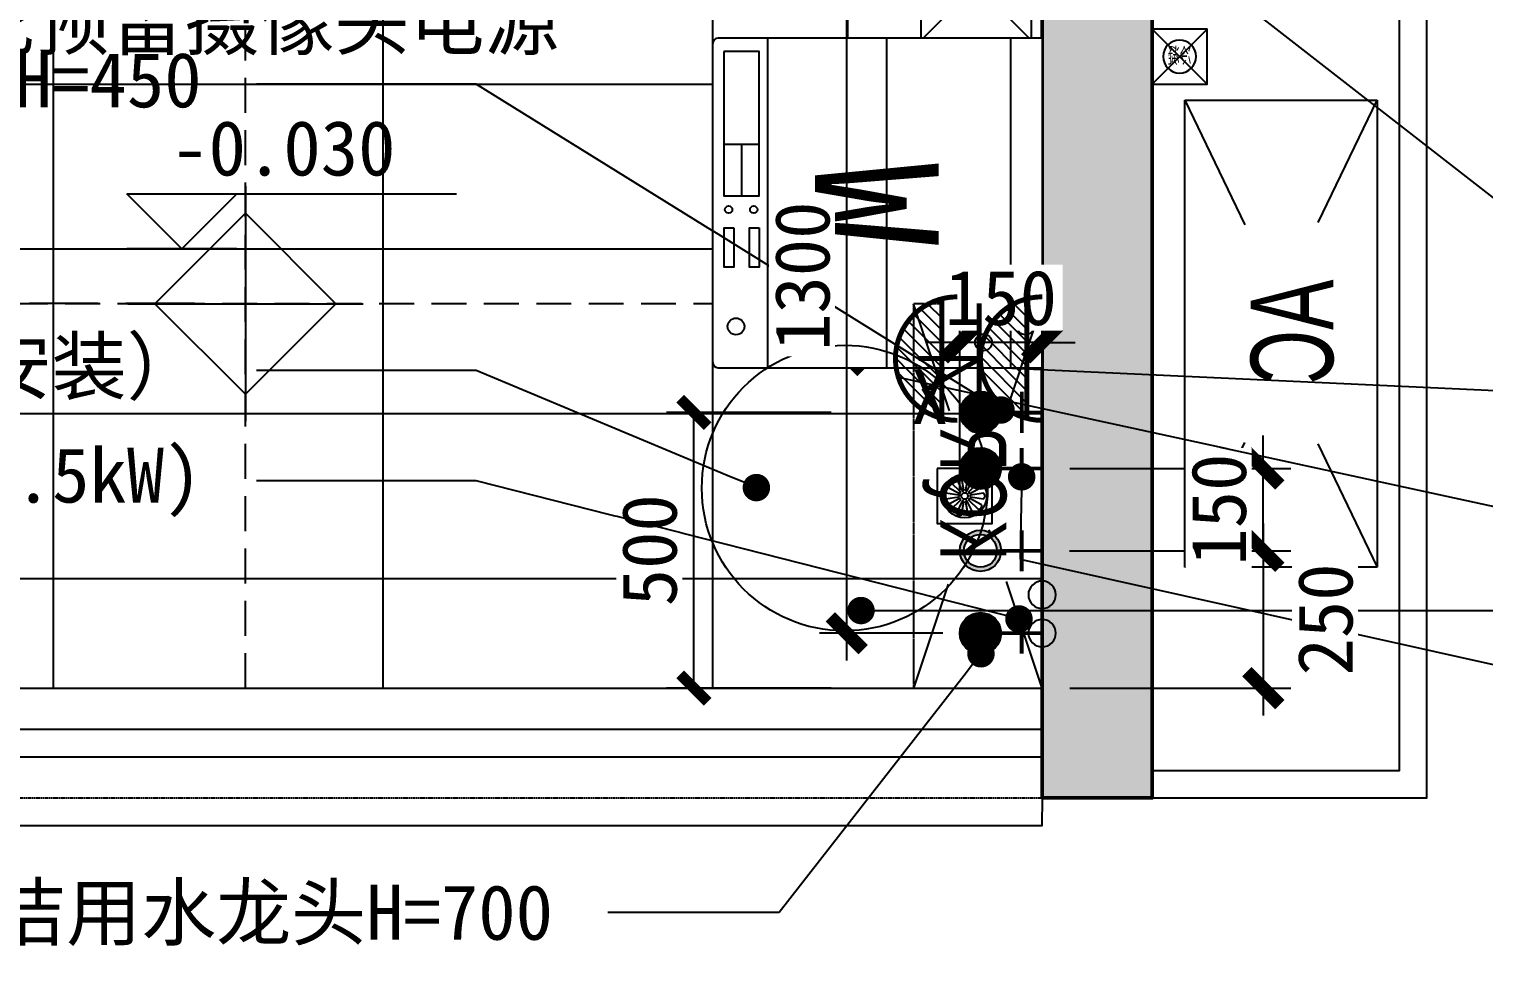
# Model space of a CAD drawing. Header units: millimetres. Extents: x -102565 to 103504, y -132507 to -120.
# Drawn here: x 29115 to 31762, y -31306 to -29617 of the extents above; entities that cross this region are included whole.
import ezdxf
from ezdxf import colors
from ezdxf.entities.mleader import LeaderData, LeaderLine
from ezdxf.enums import TextEntityAlignment as Align
from ezdxf.math import Vec2, Vec3

# ---------------------------------------------------------------- set-up
doc = ezdxf.new("R2010")
doc.units = ezdxf.units.MM
doc.header["$LTSCALE"] = 10
for name, pattern in [('A02-G-MAIN-洋房4号户型_设计区$0$A02-G-MAIN-B户型报建_设计区$0$DASH', [0.35, 0.25, -0.1]), ('A02-G-MAIN-洋房4号户型_设计区$0$HIDDEN2', [0.1875, 0.125, -0.0625]), ('DASH', [0.35, 0.25, -0.1]), ('HIDDEN', [9.525, 6.35, -3.175])]:
    doc.linetypes.add(name, pattern=pattern)
doc.layers.get('Defpoints').update_dxf_attribs({"color": 9})
for name, color, linetype in [('-B10  平         面  LESS', 3, 'Continuous'), ('-B12  平         地  LESS', 1, 'Continuous'), ('-B1234平 地 天 间  LESS', 7, 'Continuous'), ('-B20  地         面  LESS', 8, 'Continuous'), ('-B21  地 面 注 释  LESS', 1, 'Continuous'), ('-B31  天 花 点 位 LESS', 2, 'Continuous'), ('-B33  天花造型注释  LESS', 1, 'Continuous'), ('-B50  强 电 插 座  LESS', 2, 'Continuous'), ('-B56  综合点位注释  LESS', 4, 'Continuous'), ('-B60  给   排   水  LESS', 2, 'Continuous'), ('-B61  给排水注释  LESS', 2, 'Continuous'), ('A02-G-MAIN-洋房4号户型_设计区$0$A02-G-MAIN-E户型报建_设计区$0$A_EQPM_SMAL(空调室内外机)', 1, 'Continuous'), ('A02-G-MAIN-洋房4号户型_设计区$0$A_FLOR_BORD(边缘)', 7, 'Continuous'), ('A02-G-MAIN-洋房4号户型_设计区$0$A_HDWR(配件)', 1, 'Continuous'), ('A02-G-MAIN-洋房4号户型_设计区$0$SS_3_3F~6F$0$SS_2F~7F(_GS平层 户型放大)$0$S_MINI_EQPM（小型设备）', 80, 'Continuous'), ('A02-G-MAIN-洋房4号户型_设计区$0$SS_3_3F~6F$0$SS_2F~7F(_GS平层 户型放大)$0$S_WSD_NOTE（给排水文字说明）', 210, 'Continuous'), ('A21-G-BASE-D户型放大图_设计区$0$S_COCR_PIPE（冷凝水管）', 30, 'A21-G-BASE-D户型放大图_设计区$0$空调冷凝水管'), ('A21-G-BASE-D户型放大图_设计区$0$S_WAST_GRAV_PIPE（重力废水管）', 20, 'A21-G-BASE-D户型放大图_设计区$0$废水管'), ('A21-G-BASE-D户型放大图_设计区$0$S_WSD_VERT_PIPE（给排水立管）', 210, 'Continuous'), ('C天-LITEDIM', 3, 'Continuous'), ('S10-G-WACO-D户型COSF_设计区$0$G_COL_HATCH（墙柱填充）', 252, 'Continuous'), ('连线图', 4, 'Continuous')]:
    doc.layers.add(name, color=color, linetype=linetype)
doc.layers.add('S10-G-WACO-D户型COSF_设计区$0$G_COL（墙柱）', color=4, linetype='Continuous', lineweight=50)
doc.styles.add('A02-G-MAIN-洋房4号户型_设计区$0$A02-G-MAIN-E户型报建_设计区$0$HZ', font='hysz.shx', dxfattribs={"width": 0.65, "bigfont": 'hyfs.shx'})
doc.styles.add('A02-G-MAIN-洋房4号户型_设计区$0$SS_3_3F~6F$0$SS_2F~7F(_GS平层 户型放大)$0$5字项大样$0$1a#2户型$0$HZ', font='_hysz.shx', dxfattribs={"width": 0.7, "bigfont": '_hyfs.shx'})
doc.styles.add('A02-G-MAIN-洋房4号户型_设计区$0$YS4', font='simhei.ttf')
doc.styles.add('A21-G-BASE-D户型放大图_设计区$0$HZ', font='hysz.shx', dxfattribs={"width": 0.65, "bigfont": 'hyfs.shx'})
doc.styles.add('DS数字英文', font='simhei.ttf')
doc.styles.add('LESS标准文字', font='simhei.ttf', dxfattribs={"height": 2})
doc.styles.get("Standard").update_dxf_attribs({"font": 'arial.ttf'})
doc.linetypes.add('A21-G-BASE-D户型放大图_设计区$0$废水管', pattern='A,2,-0.1,["F",A21-G-BASE-D户型放大图_设计区$0$HZ,S=0.12,R=0,X=-0.055,Y=-0.06],-0.1', length=2.2)
doc.linetypes.add('A21-G-BASE-D户型放大图_设计区$0$空调冷凝水管', pattern='A,2,-0.1,["N",A21-G-BASE-D户型放大图_设计区$0$HZ,S=0.12,R=0,X=-0.06,Y=-0.06],-0.1', length=2.2)
doc.dimstyles.new('AD-DIM_50(LESS)', dxfattribs={"dimscale": 50, "dimtxt": 2, "dimasz": 1.2, "dimexe": 1, "dimexo": 1, "dimgap": 0.6, "dimtad": 1, "dimdec": 0, "dimzin": 0, "dimdsep": 46, "dimtxsty": 'DS数字英文', "dimblk": 'ARCHTICK', "dimcen": 0.09, "dimdle": 1, "dimclrd": 1, "dimclre": 1, "dimclrt": 3, "dimadec": 0, "dimazin": 0, "dimtfac": 1, "dimtdec": 0, "dimtix": 1, "dimtmove": 2, "dimatfit": 3, "dimldrblk": 'ARCHTICK', "dimfxl": 1, "dimtolj": 1, "dimtzin": 0, "dimarcsym": 0})
doc.dimstyles.new('标准注释（LESS）', dxfattribs={"dimtxt": 2, "dimasz": 1, "dimexe": 1, "dimexo": 0, "dimgap": 0.6, "dimtad": 1, "dimdec": 0, "dimrnd": 5, "dimzin": 12, "dimtxsty": 'LESS标准文字', "dimblk": 'ARCHTICK', "dimcen": 0, "dimclrd": 1, "dimclre": 1, "dimclrt": 3, "dimadec": 0, "dimazin": 0, "dimtfac": 1, "dimtdec": 0, "dimtix": 1, "dimtofl": 0, "dimtmove": 2, "dimatfit": 3, "dimldrblk": 'DOT', "dimfxl": 4, "dimfxlon": 1, "dimtfill": 1, "dimtolj": 1, "dimarcsym": 0})
pattern_1 = [(315, (-4.5, 2.34), (0.224506, 0.224506), [])]

# ---------------------------------------------------------------- blocks, each defined once
blk = doc.blocks.new('_TagSlot')
at = {"color": 2, "transparency": 16777216}
blk.add_lwpolyline([(2, -2), (12, -2, 1), (12, 2), (2, 2, 1)], format="xyb", close=True, dxfattribs=at)
at = {"color": 3, "transparency": 16777216, "style": 'LESS标准文字'}
for tag, p in [('材料编号', (7, 0.4)), ('工艺', (7, -3.5)), ('尺寸1', (7, -6.5)), ('尺寸2', (7, -9.5)), ('尺寸3', (7, -12.5)), ('备用', (7, -15.5))]:
    blk.add_attdef(tag, text='', height=2, dxfattribs=at).set_placement(p, align=Align.MIDDLE_CENTER)
blk = doc.blocks.new('_Dot')
at = {"color": 0, "linetype": 'ByBlock', "lineweight": -2}
blk.add_line((-0.5, 0), (-1, 0), dxfattribs=at)
at = {"color": 0, "linetype": 'ByBlock', "const_width": 0.5}
blk.add_lwpolyline([(-0.25, 0, 1), (0.25, 0, 1)], format="xyb", close=True, dxfattribs=at)
blk = doc.blocks.new('A$C4EE6559C')
at = {"color": 1, "linetype": 'Continuous'}
for p, q in [((214, 428.1, 0), (214, 0, 0)), ((0, 214, 0), (428.1, 214, 0))]:
    blk.add_line(p, q, dxfattribs=at)
at = {"elevation": 0}
blk.add_lwpolyline([(378.8, 214), (214, 378.8), (49.3, 214), (214, 49.3)], close=True, dxfattribs=at)
blk = doc.blocks.new('*U250')
at = {"lineweight": -2}
h = blk.add_hatch(dxfattribs=at)
h.set_pattern_fill('ANSI31', color=8, scale=0.1, angle=-90)
h.set_pattern_definition(pattern_1)
h.paths.add_polyline_path([(-1.591, -1.591, 0.134132), (-0.561, -2.179), (-0.561, 2.179, 0.134132), (-1.591, 1.591, 0.198912), (-2.25, 0, 0.198912)])
at = {"color": 2, "const_width": 0.18}
blk.add_lwpolyline([(0, 2.25, 0.198912), (-1.591, 1.591, 0.198912), (-2.25, 0, 0.198912), (-1.591, -1.591, 0.198912), (0, -2.25)], format="xyb", dxfattribs=at)
for points in [[(-0.561, 2.179), (-0.561, -2.179)], [(-2.297, 2.015), (-2.297, -1.985)], [(-2.25, 0), (-4.5, 0)], [(-2.271, 0), (-4.276, -1.157), (-3.932, -1.753)]]:
    blk.add_lwpolyline(points, dxfattribs=at)
at = {"color": 3, "style": 'LESS标准文字'}
for tag, p in [('安装高度', (-4.479, 3.782)), ('插座文字', (-4.101, -1.386))]:
    blk.add_attdef(tag, text='', height=2, dxfattribs=at).set_placement(p, align=Align.MIDDLE_CENTER)
blk = doc.blocks.new('_ArchTick')
at = {"color": 0, "linetype": 'ByBlock', "const_width": 0.4}
blk.add_lwpolyline([(-0.5, -0.5), (0.5, 0.5)], dxfattribs=at)
blk = doc.blocks.new('*D1214')
at = {"layer": '-B56  综合点位注释  LESS', "color": 1, "lineweight": -2, "transparency": 16777216}
for p, q in [((30804.2, -29416.7), (30554.2, -29416.7)), ((30604.2, -29416.7), (30604.2, -30216.7)), ((30785.4, -30216.7), (30554.2, -30216.7))]:
    blk.add_line(p, q, dxfattribs=at)
at = {"layer": 'Defpoints', "color": 0, "transparency": 16777216}
for p in [(30804.2, -29416.7), (30604.2, -30216.7), (30785.4, -30216.7)]:
    blk.add_point(p, dxfattribs=at)
at = {"layer": '-B56  综合点位注释  LESS', "color": 1, "lineweight": -2, "transparency": 16777216, "xscale": 50, "yscale": 50, "zscale": 50}
for p, rotation in [((30604.2, -29416.7), 90), ((30604.2, -30216.7), 270)]:
    blk.add_blockref('_ArchTick', p, dxfattribs=dict(at, rotation=rotation))
at = {"layer": '-B56  综合点位注释  LESS', "color": 3, "transparency": 16777216, "insert": (30523.6, -29816.7), "char_height": 100, "attachment_point": 5, "rotation": 90, "style": 'LESS标准文字', "bg_fill": 3, "box_fill_scale": 1.1, "bg_fill_color": 256, "bg_fill_true_color": 13158600, "bg_fill_transparency": 0}
blk.add_mtext('\\A1;800', dxfattribs=at)
blk = doc.blocks.new('A$C173B577F')
at = {"color": 8, "const_width": 0.744}
blk.add_lwpolyline([(-2.25, -0.372, 1), (-2.25, 0.372, 1)], format="xyb", close=True, dxfattribs=at)
at = {"color": 2, "const_width": 0.135}
for points in [[(-0.75, 0.75), (-0.75, -0.75)], [(-1.5, 0), (0, 0)]]:
    blk.add_lwpolyline(points, dxfattribs=at)
at = {"color": 8}
blk.add_circle((-2.25, 0), 0.75, dxfattribs=at)
blk = doc.blocks.new('*U699')
at = {"color": 1}
for p, q in [((-2, 2), (10, 2)), ((0, 0), (-2, 2)), ((0, 0), (2, 2)), ((2, 0), (-2, 0))]:
    blk.add_line(p, q, dxfattribs=at)
at = {"color": 3, "style": 'LESS标准文字'}
blk.add_attdef('%%P0.000', text='', height=2, dxfattribs=at).set_placement((3.697, 2.667), align=Align.CENTER)
blk = doc.blocks.new('A02-G-MAIN-洋房4号户型_设计区$0$A02-G-MAIN-E户型报建_设计区$0$A$C70B335D5')
at = {"layer": '-B1234平 地 天 间  LESS', "color": 1}
for p, q in [((-850, 186), (-850, -164)), ((0, 186), (-850, 186)), ((-850, 186), (-623.2, 77)), ((0, 186), (-226.8, 77)), ((0, -164), (0, 186)), ((-627.8, -56.6), (-850, -164)), ((-224.5, -55.8), (0, -164)), ((-850, -164), (0, -164))]:
    blk.add_line(p, q, dxfattribs=at)
at = {"layer": '-B1234平 地 天 间  LESS', "color": 1, "style": 'A02-G-MAIN-洋房4号户型_设计区$0$A02-G-MAIN-E户型报建_设计区$0$HZ', "width": 0.7}
blk.add_text('AC', height=150, rotation=360, dxfattribs=at).set_placement((-523.7, -84))
blk = doc.blocks.new('*D1040')
at = {"layer": '-B61  给排水注释  LESS', "color": 1, "lineweight": -2, "transparency": 16777216}
for p, q in [((30602.8, -30766.7), (30602.8, -29366.7)), ((30688.5, -29416.7), (30552.8, -29416.7)), ((30777.4, -30716.7), (30552.8, -30716.7))]:
    blk.add_line(p, q, dxfattribs=at)
at = {"layer": 'Defpoints', "color": 0, "linetype": 'Continuous', "transparency": 16777216}
for p in [(30602.8, -29416.7), (30738.5, -29416.7), (30827.4, -30716.7)]:
    blk.add_point(p, dxfattribs=at)
at = {"layer": '-B61  给排水注释  LESS', "color": 1, "linetype": 'Continuous', "lineweight": -2, "transparency": 16777216, "xscale": 60, "yscale": 60, "zscale": 60}
for p, rotation in [((30602.8, -29416.7), 90), ((30602.8, -30716.7), 270)]:
    blk.add_blockref('_ArchTick', p, dxfattribs=dict(at, rotation=rotation))
at = {"layer": '-B61  给排水注释  LESS', "color": 3, "linetype": 'Continuous', "transparency": 16777216, "insert": (30522.2, -30066.7), "char_height": 100, "attachment_point": 5, "rotation": 90, "style": 'DS数字英文', "bg_fill": 3, "box_fill_scale": 1.1, "bg_fill_color": 256, "bg_fill_true_color": 13158600, "bg_fill_transparency": 0}
blk.add_mtext('\\A1;1300', dxfattribs=at)
blk = doc.blocks.new('S10-G-WACO-D户型COSF_设计区')
at = {"layer": 'S10-G-WACO-D户型COSF_设计区$0$G_COL_HATCH（墙柱填充）'}
h = blk.add_hatch(color=0, dxfattribs=at)
h.dxf.hatch_style = 1
h.paths.add_polyline_path([(30750, 11900), (29900, 11900), (29900, 11700), (30550, 11700), (30550.3, 10100), (30750.3, 10100)])
at = {"layer": 'S10-G-WACO-D户型COSF_设计区$0$G_COL（墙柱）', "color": 0}
blk.add_lwpolyline([(30750, 11900), (29900, 11900), (29900, 11700), (30550, 11700), (30550, 11700), (30550.3, 10100), (30750.3, 10100)], close=True, dxfattribs=at)
blk = doc.blocks.new('A21-G-BASE-D户型放大图_设计区$0$废水立管100')
at = {"layer": 'A21-G-BASE-D户型放大图_设计区$0$S_WSD_VERT_PIPE（给排水立管）'}
blk.add_circle((0, 0), 55, dxfattribs=at)
at = {"layer": 'Defpoints', "color": 252}
blk.add_lwpolyline([(100, -100), (100, 100), (-100, 100), (-100, -100)], close=True, dxfattribs=at)
for points in [[(-100, 100), (100, -100)], [(100, 100), (-100, -100)]]:
    blk.add_lwpolyline(points, dxfattribs=at)
at = {"layer": 'Defpoints', "color": 252, "style": 'A21-G-BASE-D户型放大图_设计区$0$HZ', "width": 0.7}
blk.add_text('废', height=62.5, dxfattribs=at).set_placement((-0.8, -30.9), align=Align.CENTER)
blk = doc.blocks.new('A21-G-BASE-D户型放大图_设计区$0$冷凝水立管DN50')
at = {"layer": 'A21-G-BASE-D户型放大图_设计区$0$S_WSD_VERT_PIPE（给排水立管）'}
blk.add_circle((0, 0), 30, dxfattribs=at)
at = {"layer": 'Defpoints', "color": 252}
blk.add_lwpolyline([(-50, 50), (50, 50), (50, -50), (-50, -50), (-50, 50), (50, -50), (50, 50), (-50, -50)], dxfattribs=at)
at = {"layer": 'Defpoints', "color": 252, "style": 'A21-G-BASE-D户型放大图_设计区$0$HZ', "width": 0.7}
blk.add_text('冷凝', height=32, dxfattribs=at).set_placement((0.1, -15.3), align=Align.CENTER)
blk = doc.blocks.new('A$C322362D0')
at = {"color": 1}
blk.add_lwpolyline([(0, 0), (100, 0), (100, 100), (0, 100)], close=True, dxfattribs=at)
at = {"color": 8}
for points in [[(33.9, 80.5, 0.583908), (26, 74.8), (42.5, 57.4, 0.513659), (45.2, 59.4), (33.9, 80.5)], [(66.1, 80.5), (54.8, 59.4, 0.513659), (57.5, 57.4), (74, 74.8, 0.583908), (66.1, 80.5)], [(16, 55.9), (39.6, 51.6, 0.513659), (40.6, 54.8), (19, 65.2, 0.583908), (16, 55.9)], [(81, 65.2), (59.4, 54.8, 0.513659), (60.4, 51.6), (84, 55.9, 0.583908), (81, 65.2)], [(16, 44.1, 0.583908), (19, 34.8), (40.6, 45.2, 0.513659), (39.6, 48.4), (16, 44.1)], [(33.9, 19.5), (45.2, 40.6, 0.513659), (42.5, 42.6), (26, 25.2, 0.583908), (33.9, 19.5)], [(66.1, 19.5, 0.583908), (74, 25.2), (57.5, 42.6, 0.513659), (54.8, 40.6), (66.1, 19.5)], [(81, 34.8, 0.583908), (84, 44.1), (60.4, 48.4, 0.513659), (59.4, 45.2), (81, 34.8)]]:
    blk.add_lwpolyline(points, format="xyb", dxfattribs=at)
for points in [[(45.1, 84.2), (48.3, 60.4, 0.513659), (51.7, 60.4), (54.9, 84.2, 0.583908)], [(45.1, 15.8, 0.583908), (54.9, 15.8), (51.7, 39.6, 0.513659), (48.3, 39.6)]]:
    blk.add_lwpolyline(points, format="xyb", close=True, dxfattribs=at)
for radius in [40, 6]:
    blk.add_circle((50, 50), radius, dxfattribs=at)
blk = doc.blocks.new('A02-G-MAIN-洋房4号户型_设计区$0$SS_3_3F~6F$0$SS_2F~7F(_GS平层 户型放大)$0$RS')
at = {"layer": 'A02-G-MAIN-洋房4号户型_设计区$0$A_HDWR(配件)'}
for p, q in [((6200, 0), (6394.2, -64.9)), ((6900, 0), (6711.5, -63)), ((6389.5, -170.7), (6200, -234)), ((6704.7, -168.7), (6900, -234))]:
    blk.add_line(p, q, dxfattribs=at)
at = {"layer": 'A02-G-MAIN-洋房4号户型_设计区$0$A_HDWR(配件)', "linetype": 'A02-G-MAIN-洋房4号户型_设计区$0$HIDDEN2'}
blk.add_lwpolyline([(6900, -234), (6200, -234), (6200, 0), (6900, 0)], close=True, dxfattribs=at)
at = {"layer": 'A02-G-MAIN-洋房4号户型_设计区$0$A_HDWR(配件)'}
for centre in [(6300, 0, 0), (6370, 0, 0)]:
    blk.add_circle(centre, 25, dxfattribs=at)
at = {"layer": 'A02-G-MAIN-洋房4号户型_设计区$0$SS_3_3F~6F$0$SS_2F~7F(_GS平层 户型放大)$0$S_MINI_EQPM（小型设备）'}
blk.add_line((6483.6, -94.8), (6488.2, -96.3), dxfattribs=at)
at = {"layer": 'A02-G-MAIN-洋房4号户型_设计区$0$SS_3_3F~6F$0$SS_2F~7F(_GS平层 户型放大)$0$S_WSD_NOTE（给排水文字说明）', "style": 'A02-G-MAIN-洋房4号户型_设计区$0$SS_3_3F~6F$0$SS_2F~7F(_GS平层 户型放大)$0$5字项大样$0$1a#2户型$0$HZ', "width": 0.7}
blk.add_text('KQR', height=120, rotation=360, dxfattribs=at).set_placement((6432.7, -185.2, 0))
blk = doc.blocks.new('*D1269')
at = {"layer": '-B61  给排水注释  LESS', "color": 1, "lineweight": -2, "transparency": 16777216}
for p, q in [((30574.5, -30314.7), (30274.5, -30314.7)), ((30324.5, -30816.7), (30324.5, -30314.7)), ((30574.5, -30816.7), (30274.5, -30816.7))]:
    blk.add_line(p, q, dxfattribs=at)
at = {"layer": 'Defpoints', "color": 0, "transparency": 16777216}
for p in [(30324.5, -30314.7), (31058.2, -30314.7, 0.1), (30958.2, -30816.7, 0.1)]:
    blk.add_point(p, dxfattribs=at)
at = {"layer": '-B61  给排水注释  LESS', "color": 1, "lineweight": -2, "transparency": 16777216, "xscale": 50, "yscale": 50, "zscale": 50}
for p, rotation in [((30324.5, -30314.7), 90), ((30324.5, -30816.7), 270)]:
    blk.add_blockref('_ArchTick', p, dxfattribs=dict(at, rotation=rotation))
at = {"layer": '-B61  给排水注释  LESS', "color": 3, "transparency": 16777216, "insert": (30244, -30565.7), "char_height": 100, "attachment_point": 5, "rotation": 90, "style": 'LESS标准文字', "bg_fill": 3, "box_fill_scale": 1.1, "bg_fill_color": 256, "bg_fill_true_color": 13158600, "bg_fill_transparency": 0}
blk.add_mtext('\\A1;500', dxfattribs=at)
blk = doc.blocks.new('*D1062')
at = {"layer": '-B61  给排水注释  LESS', "color": 1, "lineweight": -2, "transparency": 16777216}
for p, q in [((30808.3, -30466.9), (30808.3, -30137.1)), ((30958.3, -30473.3), (30958.3, -30137.1)), ((30808.3, -30187.1), (30748.3, -30187.1)), ((30958.3, -30187.1), (30808.3, -30187.1)), ((30958.3, -30187.1), (31018.3, -30187.1))]:
    blk.add_line(p, q, dxfattribs=at)
at = {"layer": 'Defpoints', "color": 0, "linetype": 'Continuous', "transparency": 16777216}
for p in [(30808.3, -30187.1), (30808.3, -30516.9), (30958.3, -30523.3)]:
    blk.add_point(p, dxfattribs=at)
at = {"layer": '-B61  给排水注释  LESS', "color": 1, "linetype": 'Continuous', "lineweight": -2, "transparency": 16777216, "xscale": 60, "yscale": 60, "zscale": 60}
blk.add_blockref('_ArchTick', (30808.3, -30187.1), dxfattribs=at)
at = {"layer": '-B61  给排水注释  LESS', "color": 1, "linetype": 'Continuous', "lineweight": -2, "transparency": 16777216, "xscale": 60, "yscale": 60, "zscale": 60, "rotation": 180}
blk.add_blockref('_ArchTick', (30958.3, -30187.1), dxfattribs=at)
at = {"layer": '-B61  给排水注释  LESS', "color": 3, "linetype": 'Continuous', "transparency": 16777216, "insert": (30883.3, -30106.5), "char_height": 100, "attachment_point": 5, "style": 'DS数字英文', "bg_fill": 3, "box_fill_scale": 1.1, "bg_fill_color": 256, "bg_fill_true_color": 13158600, "bg_fill_transparency": 0}
blk.add_mtext('\\A1;150', dxfattribs=at)
blk = doc.blocks.new('A$C5BDF0F71')
h = blk.add_hatch(color=8)
h.dxf.hatch_style = 1
edge = h.paths.add_edge_path(flags=17)
edge.add_arc((-2.25, 0), 0.6, 0, 360)
edge = h.paths.add_edge_path()
edge.add_arc((-2.25, 0), 0.75, 0, 360)
at = {"color": 2, "const_width": 0.135}
for points in [[(-0.75, 0.75), (-0.75, -0.75)], [(-1.5, 0), (0, 0)]]:
    blk.add_lwpolyline(points, dxfattribs=at)
at = {"color": 8}
for radius in [0.75, 0.6]:
    blk.add_circle((-2.25, 0), radius, dxfattribs=at)
blk = doc.blocks.new('*D1102')
at = {"layer": '-B60  给   排   水  LESS', "color": 1, "lineweight": -2, "transparency": 16777216}
for p, q in [((31360.7, -30516.7), (31360.7, -30866.7)), ((31008.3, -30566.7), (31410.7, -30566.7)), ((31008.5, -30816.7), (31410.7, -30816.7))]:
    blk.add_line(p, q, dxfattribs=at)
at = {"layer": 'Defpoints', "color": 0, "linetype": 'Continuous', "transparency": 16777216}
for p in [(30958.3, -30566.7), (30958.5, -30816.7), (31360.7, -30816.7)]:
    blk.add_point(p, dxfattribs=at)
at = {"layer": '-B60  给   排   水  LESS', "color": 3, "linetype": 'Continuous', "transparency": 16777216, "insert": (31474, -30691.7), "char_height": 100, "attachment_point": 5, "rotation": 90, "style": 'DS数字英文', "bg_fill": 3, "box_fill_scale": 1.1, "bg_fill_color": 256, "bg_fill_true_color": 13158600, "bg_fill_transparency": 0}
blk.add_mtext('\\A1;250', dxfattribs=at)
at = {"layer": '-B60  给   排   水  LESS', "color": 1, "linetype": 'Continuous', "lineweight": -2, "transparency": 16777216, "xscale": 60, "yscale": 60, "zscale": 60}
for p, rotation in [((31360.7, -30566.7), 90), ((31360.7, -30816.7), 270)]:
    blk.add_blockref('_ArchTick', p, dxfattribs=dict(at, rotation=rotation))
blk = doc.blocks.new('*D1103')
at = {"layer": '-B60  给   排   水  LESS', "color": 1, "lineweight": -2, "transparency": 16777216}
for p, q in [((31360.7, -30416.7), (31360.7, -30356.7)), ((31008.5, -30416.7), (31410.7, -30416.7)), ((31360.7, -30566.7), (31360.7, -30416.7)), ((31008.5, -30566.7), (31410.7, -30566.7)), ((31360.7, -30566.7), (31360.7, -30626.7))]:
    blk.add_line(p, q, dxfattribs=at)
at = {"layer": 'Defpoints', "color": 0, "linetype": 'Continuous', "transparency": 16777216}
for p in [(30958.5, -30416.7), (31360.7, -30416.7), (30958.5, -30566.7)]:
    blk.add_point(p, dxfattribs=at)
at = {"layer": '-B60  给   排   水  LESS', "color": 1, "linetype": 'Continuous', "lineweight": -2, "transparency": 16777216, "xscale": 60, "yscale": 60, "zscale": 60}
for p, rotation in [((31360.7, -30416.7), 270), ((31360.7, -30566.7), 90)]:
    blk.add_blockref('_ArchTick', p, dxfattribs=dict(at, rotation=rotation))
at = {"layer": '-B60  给   排   水  LESS', "color": 3, "linetype": 'Continuous', "transparency": 16777216, "insert": (31280.1, -30491.7), "char_height": 100, "attachment_point": 5, "rotation": 90, "style": 'DS数字英文', "bg_fill": 3, "box_fill_scale": 1.1, "bg_fill_color": 256, "bg_fill_true_color": 13158600, "bg_fill_transparency": 0}
blk.add_mtext('\\A1;150', dxfattribs=at)
blk = doc.blocks.new('*U1110')
at = {"lineweight": -2}
h = blk.add_hatch(dxfattribs=at)
h.set_pattern_fill('ANSI31', color=8, scale=0.1, angle=-90)
h.set_pattern_definition(pattern_1)
h.paths.add_polyline_path([(-1.591, -1.591, 0.134132), (-0.561, -2.179), (-0.561, 2.179, 0.134132), (-1.591, 1.591, 0.198912), (-2.25, 0, 0.198912)])
at = {"color": 2, "const_width": 0.18}
blk.add_lwpolyline([(0, 2.25, 0.198912), (-1.591, 1.591, 0.198912), (-2.25, 0, 0.198912), (-1.591, -1.591, 0.198912), (0, -2.25)], format="xyb", dxfattribs=at)
blk.add_lwpolyline([(-0.561, 2.179), (-0.561, -2.179)], dxfattribs=at)
at = {"color": 3, "style": 'LESS标准文字'}
for tag, p in [('安装高度', (-4.479, 3.782)), ('插座文字', (-4.101, -1.386))]:
    blk.add_attdef(tag, text='', height=2, dxfattribs=at).set_placement(p, align=Align.MIDDLE_CENTER)

msp = doc.modelspace()

# ---------------------------------------------------------------- linework, layer by layer
at = {"layer": '-B1234平 地 天 间  LESS'}
msp.add_line((30958.5, -29416.7), (30958.5, -30816.7), dxfattribs=at)
msp.add_lwpolyline([(30958.5, -31016.7), (31158.5, -31016.7), (31158.5, -29416.7), (31658.5, -29416.7)], dxfattribs=at)
at = {"layer": '-B20  地         面  LESS', "color": 8, "linetype": 'Continuous'}
for p, q in [((29158.5, -29416.7), (29158.5, -30816.7)), ((29758.5, -29416.7), (29758.5, -30816.7)), ((30358.5, -29416.7), (30358.5, -30816.7)), ((30958.5, -29416.7), (30958.5, -31016.9)), ((25108.5, -30316.9), (30958.5, -30316.9)), ((25108.5, -30616.9), (30958.5, -30616.9))]:
    msp.add_line(p, q, dxfattribs=at)
at = {"layer": 'A02-G-MAIN-洋房4号户型_设计区$0$A_FLOR_BORD(边缘)'}
msp.add_line((25033.5, -30816.7), (30958.5, -30816.7), dxfattribs=at)
at = {"layer": 'A02-G-MAIN-洋房4号户型_设计区$0$A_FLOR_BORD(边缘)', "linetype": 'A02-G-MAIN-洋房4号户型_设计区$0$A02-G-MAIN-B户型报建_设计区$0$DASH'}
msp.add_line((25083.6, -31016.7), (31033.5, -31016.7), dxfattribs=at)
at = {"layer": 'A02-G-MAIN-洋房4号户型_设计区$0$A_HDWR(配件)'}
for p, q in [((25083.6, -30891.7), (30958.5, -30891.7)), ((25083.6, -30941.7), (30958.5, -30941.7))]:
    msp.add_line(p, q, dxfattribs=at)
for points in [[(31083.6, -31016.7), (31658.5, -31016.7), (31658.5, -29416.7)], [(31158.5, -30966.7), (31608.5, -30966.7), (31608.5, -29416.7)]]:
    msp.add_lwpolyline(points, dxfattribs=at)
at = {"layer": 'C天-LITEDIM', "color": 8, "linetype": 'HIDDEN'}
msp.add_line((29508.2, -30816.7), (29508.2, -26834.9), dxfattribs=at)
at = {"layer": '连线图', "color": 4, "linetype": 'DASH', "ltscale": 50}
msp.add_lwpolyline([(28274.3, -28989.5), (28590.6, -28989.5), (28590.6, -30115.9), (29417.2, -30115.9)], dxfattribs=at)

# ---------------------------------------------------------------- block references
at = {"layer": '-B12  平         地  LESS', "rotation": 270.00068259203}
msp.add_blockref('A$C322362D0', (30767.3, -30416.9), dxfattribs=at)
at = {"layer": '-B1234平 地 天 间  LESS'}
msp.add_blockref('S10-G-WACO-D户型COSF_设计区', (408.2, -41116.7), dxfattribs=at)
at = {"layer": '-B21  地 面 注 释  LESS', "xscale": 50.00000000000103, "yscale": 50.00000000000103, "zscale": 50.00000000000103}
msp.add_blockref('*U699', (29392.5, -30016.7), dxfattribs=at).add_auto_attribs({'%%P0.000': '-0.030'})
at = {"layer": '-B31  天 花 点 位 LESS', "linetype": 'HIDDEN'}
msp.add_blockref('A$C4EE6559C', (29294.2, -30330.7, 0), dxfattribs=at)
at = {"layer": '-B60  给   排   水  LESS', "xscale": 50, "yscale": 50, "zscale": 50}
msp.add_blockref('A$C173B577F', (30958.5, -30716.7), dxfattribs=at)
at = {"layer": 'A02-G-MAIN-洋房4号户型_设计区$0$A02-G-MAIN-E户型报建_设计区$0$A_EQPM_SMAL(空调室内外机)', "extrusion": (0, 0, -1), "zscale": -1, "rotation": 270}
msp.add_blockref('A02-G-MAIN-洋房4号户型_设计区$0$A02-G-MAIN-E户型报建_设计区$0$A$C70B335D5', (-31403.9, -30596.4), dxfattribs=at)
at = {"layer": 'A21-G-BASE-D户型放大图_设计区$0$S_COCR_PIPE（冷凝水管）', "xscale": -1}
msp.add_blockref('A21-G-BASE-D户型放大图_设计区$0$冷凝水立管DN50', (31208.5, -29666.7), dxfattribs=at)

# ---------------------------------------------------------------- leaders
at = {"layer": '-B33  天花造型注释  LESS'}
ml = msp.add_multileader_block('Standard', dxfattribs=at)
ml.set_content('_TagSlot', color=2, scale=50)
ml.set_attribute('工艺', '', width=0)
ml.set_attribute('尺寸1', '', width=0)
ml.set_attribute('尺寸2', '', width=0)
ml.set_attribute('尺寸3', '', width=0)
ml.set_attribute('材料编号', '涂料-02', width=0)
ml.set_attribute('备用', '', width=0)
ml.set_leader_properties(color=1)
ml.set_arrow_properties(name='DOT')
ml.build(insert=Vec2(0, 0))
ml.multileader.update_dxf_attribs({"dogleg_length": 5, "arrow_head_size": 50, "scale": 50, "block_connection_type": 1})
ctx = ml.context
ctx.base_point, ctx.scale, ctx.char_height, ctx.arrow_head_size, ctx.landing_gap_size, ctx.plane_origin = Vec3(32485.6, -30675.5), 50, 100, 50, 50, Vec3(33197.5, -29291.1)
ctx.attachment_type = 1
notes = []
notes.append((ctx, [(0, (1, 1, 0), (32235.6, -30675.5), (1, 0), 250, [(0, [(30628.6, -30675.5)], 0, [])])]))
ctx.block.insert = Vec3(32485.6, -30675.5)
at = {"layer": '-B56  综合点位注释  LESS'}
for points in [[(31572.8, -28985.3), (32036.7, -29667.1), (32504.1, -29667.1)], [(31558.2, -29238.3), (32036.7, -29917), (32504.1, -29917)]]:
    msp.add_leader(points, dimstyle='标准注释（LESS）', override={"dimscale": 0, "dimgap": 0.6, "dimtad": 0, "dimfxl": 2}, dxfattribs=at)
ml = msp.add_multileader_mtext('Standard', dxfattribs=at)
ml.set_content('天花预留摄像头电源', color=3, style='LESS标准文字')
ml.set_leader_properties(color=1)
ml.set_arrow_properties(name='DOT')
ml.build(insert=Vec2(0, 0))
ml.multileader.update_dxf_attribs({"dogleg_length": 5, "arrow_head_size": 50, "scale": 50})
ctx = ml.context
ctx.base_point, ctx.scale, ctx.char_height, ctx.arrow_head_size, ctx.landing_gap_size, ctx.plane_origin = Vec3(28752, -29611.1), 50, 100, 50, 100, Vec3(28318.5, -30909.3)
notes.append((ctx, [(1, (1, 1, 0), (28502, -29611.1), (1, 0), 250, [(1, [(28001.4, -28903.7)], 0, [])])]))
ctx.mtext.insert, ctx.mtext.flow_direction = Vec3(28852, -29553.3), 5
for ctx, leaders in notes:
    for number, flags, end, landing, length, lines in leaders:
        leader = LeaderData()
        leader.index, (leader.has_last_leader_line, leader.has_dogleg_vector, leader.attachment_direction) = number, flags
        leader.last_leader_point, leader.dogleg_vector, leader.dogleg_length = Vec3(end), Vec3(landing), length
        for number, points, colour, breaks in lines:
            line = LeaderLine()
            line.index, line.vertices, line.color, line.breaks = number, Vec3.list(points), colors.encode_raw_color(colour), breaks
            leader.lines.append(line)
        ctx.leaders.append(leader)

# ---------------------------------------------------------------- next in the draw order: dimensions: what is measured, and where the dimension line sits
dim = msp.add_linear_dim(base=(30604.2, -30216.7), p1=(30804.2, -29416.7), p2=(30785.4, -30216.7), angle=270, dimstyle='标准注释（LESS）', override={"dimscale": 0, "dimtix": 1, "dimtofl": 0, "dimtmove": 2, "dimatfit": 3, "dimfxl": 5}, dxfattribs=at)
dim.commit()
dim.dimension.update_dxf_attribs({"geometry": '*D1214', "text_midpoint": (30523.6, -29816.7)})

# ---------------------------------------------------------------- next in the draw order: linework, layer by layer
at = {"layer": '-B20  地         面  LESS', "color": 8, "linetype": 'Continuous'}
for p, q in [((25108.5, -29716.9), (30958.5, -29716.9)), ((25108.5, -30016.9), (30958.5, -30016.9))]:
    msp.add_line(p, q, dxfattribs=at)
at = {"layer": 'C天-LITEDIM', "color": 8, "linetype": 'HIDDEN'}
msp.add_line((30958.5, -30116.7), (24708.5, -30116.7), dxfattribs=at)

# ---------------------------------------------------------------- next in the draw order: block references
at = {"layer": 'A21-G-BASE-D户型放大图_设计区$0$S_WAST_GRAV_PIPE（重力废水管）', "xscale": -1}
msp.add_blockref('A21-G-BASE-D户型放大图_设计区$0$废水立管100', (30838.3, -29536.7), dxfattribs=at)

# ---------------------------------------------------------------- next in the draw order: leaders
at = {"layer": '-B56  综合点位注释  LESS'}
msp.add_leader([(30759, -29129.9), (32036.7, -30124.5), (32504.1, -30124.5)], dimstyle='标准注释（LESS）', override={"dimscale": 0, "dimgap": 0.6, "dimtad": 0, "dimfxl": 2}, dxfattribs=at)

# ---------------------------------------------------------------- next in the draw order: wipeouts: each hides what was drawn before it
msp.add_wipeout([(30958.3, -29633.3), (30958.3, -30233.3), (30368.5, -30233.3), (30365.6, -30232.8), (30363.5, -30232), (30362.4, -30231.2), (30361.4, -30230.3), (30361.4, -30230.3), (30360.3, -30229), (30359.7, -30228), (30359.1, -30226.8), (30358.5, -30224.4), (30358.5, -30223.3), (30358.5, -29643.3), (30358.8, -29640.7), (30359.8, -29638.3), (30361.5, -29636.1), (30364.2, -29634.2), (30366.6, -29633.4), (30368.5, -29633.3)]).dxf.layer = '-B10  平         面  LESS'

# ---------------------------------------------------------------- next in the draw order: linework, layer by layer
at = {"layer": '-B10  平         面  LESS'}
for p, q in [((30358.5, -29643.3), (30358.5, -30223.3)), ((30958.3, -29633.3), (30368.5, -29633.3)), ((30458.5, -29633.3), (30458.5, -30233.3)), ((30674.8, -29633.3), (30674.8, -30233.3)), ((30901.2, -30233.3), (30901.2, -29633.3)), ((30958.3, -29633.3), (30958.3, -30233.3)), ((30368.5, -30233.3), (30958.3, -30233.3))]:
    msp.add_line(p, q, dxfattribs=at)
at = {"layer": '-B10  平         面  LESS', "color": 8}
for p, q in [((30443.2, -29827), (30379, -29827)), ((30411.1, -29827), (30411.1, -29920.1))]:
    msp.add_line(p, q, dxfattribs=at)
for points in [[(30379, -29657.7), (30379, -29920.1), (30443.2, -29920.1), (30443.2, -29657.7)], [(30397.2, -29978.5), (30397.2, -30050.4), (30379.6, -30050.4), (30379.6, -29978.5)], [(30443.2, -29978.5), (30443.2, -30050.4), (30425.6, -30050.4), (30425.6, -29978.5)]]:
    msp.add_lwpolyline(points, close=True, dxfattribs=at)
for centre in [(30387.7, -29945.4), (30433.3, -29945.4)]:
    msp.add_circle(centre, 6.66, dxfattribs=at)
at = {"layer": '-B10  平         面  LESS'}
for centre in [(30401.1, -30158.2), (30927.8, -30158.2)]:
    msp.add_circle(centre, 15.2, dxfattribs=at)
at = {"layer": '-B10  平         面  LESS', "extrusion": (0.00031036, -0.000749053, 1)}
msp.add_circle((30851.5, -30187.2, 32.3), 15.2, dxfattribs=at)
at = {"layer": '-B10  平         面  LESS'}
for centre, start, end in [((30368.5, -29643.3), 90, 180), ((30368.5, -30223.3), 180, 270)]:
    msp.add_arc(centre, 10, start, end, dxfattribs=at)

# ---------------------------------------------------------------- next in the draw order: block references
at = {"layer": '-B10  平         面  LESS', "xscale": -1, "rotation": 270}
msp.add_blockref('A02-G-MAIN-洋房4号户型_设计区$0$SS_3_3F~6F$0$SS_2F~7F(_GS平层 户型放大)$0$RS', (30958.2, -37016.7), dxfattribs=at)

# ---------------------------------------------------------------- next in the draw order: texts
at = {"layer": '-B10  平         面  LESS', "extrusion": (0.00031036, 0.000749053, 1), "style": 'A02-G-MAIN-洋房4号户型_设计区$0$YS4', "text_generation_flag": 4}
msp.add_text('W', height=225, rotation=89.988, dxfattribs=at).set_placement((30544.7, -30011.7, -13.1))

# ---------------------------------------------------------------- next in the draw order: dimensions: what is measured, and where the dimension line sits
at = {"layer": '-B61  给排水注释  LESS'}
dim = msp.add_linear_dim(base=(30324.5, -30314.7, -0.1), p1=(30958.2, -30816.7), p2=(31058.2, -30314.7), angle=90, dimstyle='标准注释（LESS）', override={"dimscale": 0, "dimtix": 1, "dimtofl": 0, "dimtmove": 2, "dimatfit": 3, "dimfxl": 5}, dxfattribs=at)
dim.commit()
dim.dimension.update_dxf_attribs({"geometry": '*D1269', "text_midpoint": (30244, -30565.7, -0.1)})

# ---------------------------------------------------------------- next in the draw order: block references
at = {"layer": '-B60  给   排   水  LESS', "xscale": -50, "yscale": 50, "zscale": 50, "rotation": 180}
msp.add_blockref('A$C173B577F', (30958.7, -30314.7, -0.5), dxfattribs=at)

# ---------------------------------------------------------------- next in the draw order: leaders
at = {"layer": '-B60  给   排   水  LESS'}
ml = msp.add_multileader_mtext('Standard', dxfattribs=at)
ml.set_content('热水储水罐200L(落地安装）', color=3, style='LESS标准文字')
ml.set_leader_properties(color=1)
ml.set_arrow_properties(name='DOT')
ml.build(insert=Vec2(0, 0))
ml.multileader.update_dxf_attribs({"dogleg_length": 5, "arrow_head_size": 50, "scale": 50})
ctx = ml.context
ctx.base_point, ctx.scale, ctx.char_height, ctx.arrow_head_size, ctx.landing_gap_size, ctx.plane_origin = Vec3(27624.1, -30238.3, -0.1), 50, 100, 50, 100, Vec3(28169.5, -30639.4, -0.1)
ctx.text_align_type = 2
notes = []
notes.append((ctx, [(0, (1, 1, 0), (29928.3, -30238.3, -0.1), (-1, 0), 399.7, [(0, [(30438.2, -30451.6, -0.1)], 0, [])])]))
ctx.mtext.insert, ctx.mtext.width, ctx.mtext.alignment, ctx.mtext.flow_direction = Vec3(29428.6, -30180.7, -0.1), 1927.621, 3, 5
ml = msp.add_multileader_mtext('Standard', dxfattribs=at)
ml.set_content('清洁用水龙头H=700', color=3, style='LESS标准文字')
ml.set_leader_properties(color=1)
ml.set_arrow_properties(name='DOT')
ml.build(insert=Vec2(0, 0))
ml.multileader.update_dxf_attribs({"dogleg_length": 5, "arrow_head_size": 50, "scale": 50})
ctx = ml.context
ctx.base_point, ctx.scale, ctx.char_height, ctx.arrow_head_size, ctx.landing_gap_size, ctx.plane_origin = Vec3(29119.2, -31225.2), 50, 100, 50, 100, Vec3(29103.5, -30122.6)
ctx.text_align_type = 2
notes.append((ctx, [(0, (1, 1, 0), (30479.9, -31225.2), (-1, 0), 311.8, [(0, [(30846.9, -30754.2)], 0, [])])]))
ctx.mtext.insert, ctx.mtext.width, ctx.mtext.alignment, ctx.mtext.flow_direction = Vec3(30068.1, -31174.9), 988.093, 3, 5
for ctx, leaders in notes:
    for number, flags, end, landing, length, lines in leaders:
        leader = LeaderData()
        leader.index, (leader.has_last_leader_line, leader.has_dogleg_vector, leader.attachment_direction) = number, flags
        leader.last_leader_point, leader.dogleg_vector, leader.dogleg_length = Vec3(end), Vec3(landing), length
        for number, points, colour, breaks in lines:
            line = LeaderLine()
            line.index, line.vertices, line.color, line.breaks = number, Vec3.list(points), colors.encode_raw_color(colour), breaks
            leader.lines.append(line)
        ctx.leaders.append(leader)

# ---------------------------------------------------------------- next in the draw order: dimensions: what is measured, and where the dimension line sits
at = {"layer": '-B61  给排水注释  LESS', "linetype": 'Continuous'}
dim = msp.add_linear_dim(base=(30808.3, -30187.1), p1=(30958.3, -30523.3), p2=(30808.3, -30516.9), dimstyle='AD-DIM_50(LESS)', override={"dimfxl": 800, "dimfxlon": 1, "dimtfill": 1}, dxfattribs=at)
dim.commit()
dim.dimension.update_dxf_attribs({"geometry": '*D1062', "text_midpoint": (30883.3, -30106.5)})

# ---------------------------------------------------------------- next in the draw order: linework, layer by layer
at = {"layer": '-B10  平         面  LESS'}
msp.add_circle((30598.9, -30452.4), 260, dxfattribs=at)

# ---------------------------------------------------------------- next in the draw order: block references
at = {"layer": '-B60  给   排   水  LESS', "xscale": 50, "yscale": 50, "zscale": 50}
for name, p in [('A$C173B577F', (30958.5, -30416.7)), ('A$C5BDF0F71', (30958.5, -30566.7))]:
    msp.add_blockref(name, p, dxfattribs=at)

# ---------------------------------------------------------------- next in the draw order: leaders
at = {"layer": '-B50  强 电 插 座  LESS', "color": 1}
msp.add_leader([(30889.6, -30233.3), (32513.2, -30308.6)], dimstyle='标准注释（LESS）', override={"dimscale": 0, "dimgap": 0.6, "dimtad": 0, "dimfxl": 2}, dxfattribs=at)
at = {"layer": '-B60  给   排   水  LESS'}
ml = msp.add_multileader_mtext('Standard', dxfattribs=at)
ml.set_content('洗衣机水龙头H=450', color=3, style='LESS标准文字')
ml.set_leader_properties(color=1)
ml.set_arrow_properties(name='DOT')
ml.build(insert=Vec2(0, 0))
ml.multileader.update_dxf_attribs({"dogleg_length": 5, "arrow_head_size": 50, "scale": 50})
ctx = ml.context
ctx.base_point, ctx.scale, ctx.char_height, ctx.arrow_head_size, ctx.landing_gap_size, ctx.plane_origin = Vec3(28119.1, -29717.1, -0.1), 50, 100, 50, 100, Vec3(28169.5, -30118.1, -0.1)
ctx.text_align_type = 2
notes = []
notes.append((ctx, [(0, (1, 1, 0), (29928.3, -29717.1, -0.1), (-1, 0), 399.7, [(0, [(30883.4, -30310.3, -0.1)], 0, [])])]))
ctx.mtext.insert, ctx.mtext.width, ctx.mtext.alignment, ctx.mtext.flow_direction = Vec3(29428.6, -29659.2, -0.1), 1455.841, 3, 5
ml = msp.add_multileader_mtext('Standard', dxfattribs=at)
ml.set_content('家用空气源热泵(挂墙安装，功率3.5kW)', color=3, style='LESS标准文字')
ml.set_leader_properties(color=1)
ml.set_arrow_properties(name='DOT')
ml.build(insert=Vec2(0, 0))
ml.multileader.update_dxf_attribs({"dogleg_length": 5, "arrow_head_size": 50, "scale": 50})
ctx = ml.context
ctx.base_point, ctx.scale, ctx.char_height, ctx.arrow_head_size, ctx.landing_gap_size, ctx.plane_origin = Vec3(26853.3, -30439, -0.1), 50, 100, 50, 100, Vec3(28169.5, -30840, -0.1)
ctx.text_align_type = 2
notes.append((ctx, [(0, (1, 1, 0), (29928.3, -30439, -0.1), (-1, 0), 399.7, [(0, [(30916.1, -30690.8, -0.1)], 0, [])])]))
ctx.mtext.insert, ctx.mtext.width, ctx.mtext.alignment, ctx.mtext.flow_direction = Vec3(29428.6, -30378.9, -0.1), 2639.872, 3, 5
ml = msp.add_multileader_mtext('Standard', dxfattribs=at)
ml.set_content('空气源热泵冷热水给水接口H=1100', color=3, style='LESS标准文字')
ml.set_leader_properties(color=1)
ml.set_arrow_properties(name='DOT')
ml.build(insert=Vec2(0, 0))
ml.multileader.update_dxf_attribs({"dogleg_length": 5, "arrow_head_size": 50, "scale": 50})
ctx = ml.context
ctx.base_point, ctx.scale, ctx.char_height, ctx.arrow_head_size, ctx.landing_gap_size, ctx.plane_origin = Vec3(32275.8, -30848), 50, 100, 50, 100, Vec3(30262.8, -32479.5)
notes.append((ctx, [(1, (1, 1, 0), (32110.5, -30848), (1, 0), 165.4, [(1, [(30921, -30432), (30918.5, -30582)], 0, [])])]))
ctx.mtext.insert, ctx.mtext.width, ctx.mtext.flow_direction = Vec3(32375.8, -30790.4), 1337.557, 5
for ctx, leaders in notes:
    for number, flags, end, landing, length, lines in leaders:
        leader = LeaderData()
        leader.index, (leader.has_last_leader_line, leader.has_dogleg_vector, leader.attachment_direction) = number, flags
        leader.last_leader_point, leader.dogleg_vector, leader.dogleg_length = Vec3(end), Vec3(landing), length
        for number, points, colour, breaks in lines:
            line = LeaderLine()
            line.index, line.vertices, line.color, line.breaks = number, Vec3.list(points), colors.encode_raw_color(colour), breaks
            leader.lines.append(line)
        ctx.leaders.append(leader)

# ---------------------------------------------------------------- next in the draw order: dimensions: what is measured, and where the dimension line sits
at = {"layer": '-B60  给   排   水  LESS', "linetype": 'Continuous'}
dim = msp.add_linear_dim(base=(31360.7, -30816.7), p1=(30958.3, -30566.7), p2=(30958.5, -30816.7), angle=90, dimstyle='AD-DIM_50(LESS)', override={"dimfxl": 1200, "dimfxlon": 1, "dimtfill": 1}, dxfattribs=at)
dim.commit()
dim.dimension.update_dxf_attribs({"geometry": '*D1102', "text_midpoint": (31474, -30691.7), "dimtype": 160})
at = {"layer": '-B61  给排水注释  LESS', "linetype": 'Continuous'}
dim = msp.add_linear_dim(base=(30602.8, -29416.7), p1=(30827.4, -30716.7), p2=(30738.5, -29416.7), angle=270, dimstyle='AD-DIM_50(LESS)', override={"dimfxl": 800, "dimfxlon": 1, "dimtfill": 1}, dxfattribs=at)
dim.commit()
dim.dimension.update_dxf_attribs({"geometry": '*D1040', "text_midpoint": (30522.2, -30066.7)})

# ---------------------------------------------------------------- next in the draw order: block references
at = {"layer": '-B50  强 电 插 座  LESS', "xscale": 50, "yscale": 50, "zscale": 50}
msp.add_blockref('*U1110', (30803.7, -30216.7), dxfattribs=at)
at = {"layer": '-B50  强 电 插 座  LESS'}
ref = msp.add_blockref('*U250', (30958.5, -30216.7), dxfattribs=dict(at, xscale=50, yscale=50, zscale=50))
ref.add_attrib('插座文字', 'X', dxfattribs={"layer": '0', "color": 3, "height": 100, "style": 'LESS标准文字'}).set_placement((30753.5, -30286), align=Align.MIDDLE_CENTER)

# ---------------------------------------------------------------- next in the draw order: dimensions: what is measured, and where the dimension line sits
at = {"layer": '-B60  给   排   水  LESS', "linetype": 'Continuous'}
dim = msp.add_linear_dim(base=(31360.7, -30416.7), p1=(30958.5, -30566.7), p2=(30958.5, -30416.7), angle=90, dimstyle='AD-DIM_50(LESS)', override={"dimfxl": 1200, "dimfxlon": 1, "dimtfill": 1}, dxfattribs=at)
dim.commit()
dim.dimension.update_dxf_attribs({"geometry": '*D1103', "text_midpoint": (31280.1, -30491.7)})

# ---------------------------------------------------------------- next in the draw order: linework, layer by layer
at = {"linetype": 'Continuous'}
msp.add_lwpolyline([(24508.5, -29816.7), (24458.5, -29816.7), (24458.5, -31016.7), (24458.5, -31066.7), (30958.5, -31066.7), (30958.6, -31017)], dxfattribs=at)

# ---------------------------------------------------------------- next in the draw order: leaders
at = {"layer": '-B56  综合点位注释  LESS'}
msp.add_leader([(30696.4, -30250.4), (32036.7, -30541.7), (32504.1, -30541.7)], dimstyle='标准注释（LESS）', override={"dimscale": 0, "dimgap": 0.6, "dimtad": 0, "dimfxl": 2}, dxfattribs=at)

doc.saveas('drawing.dxf')
